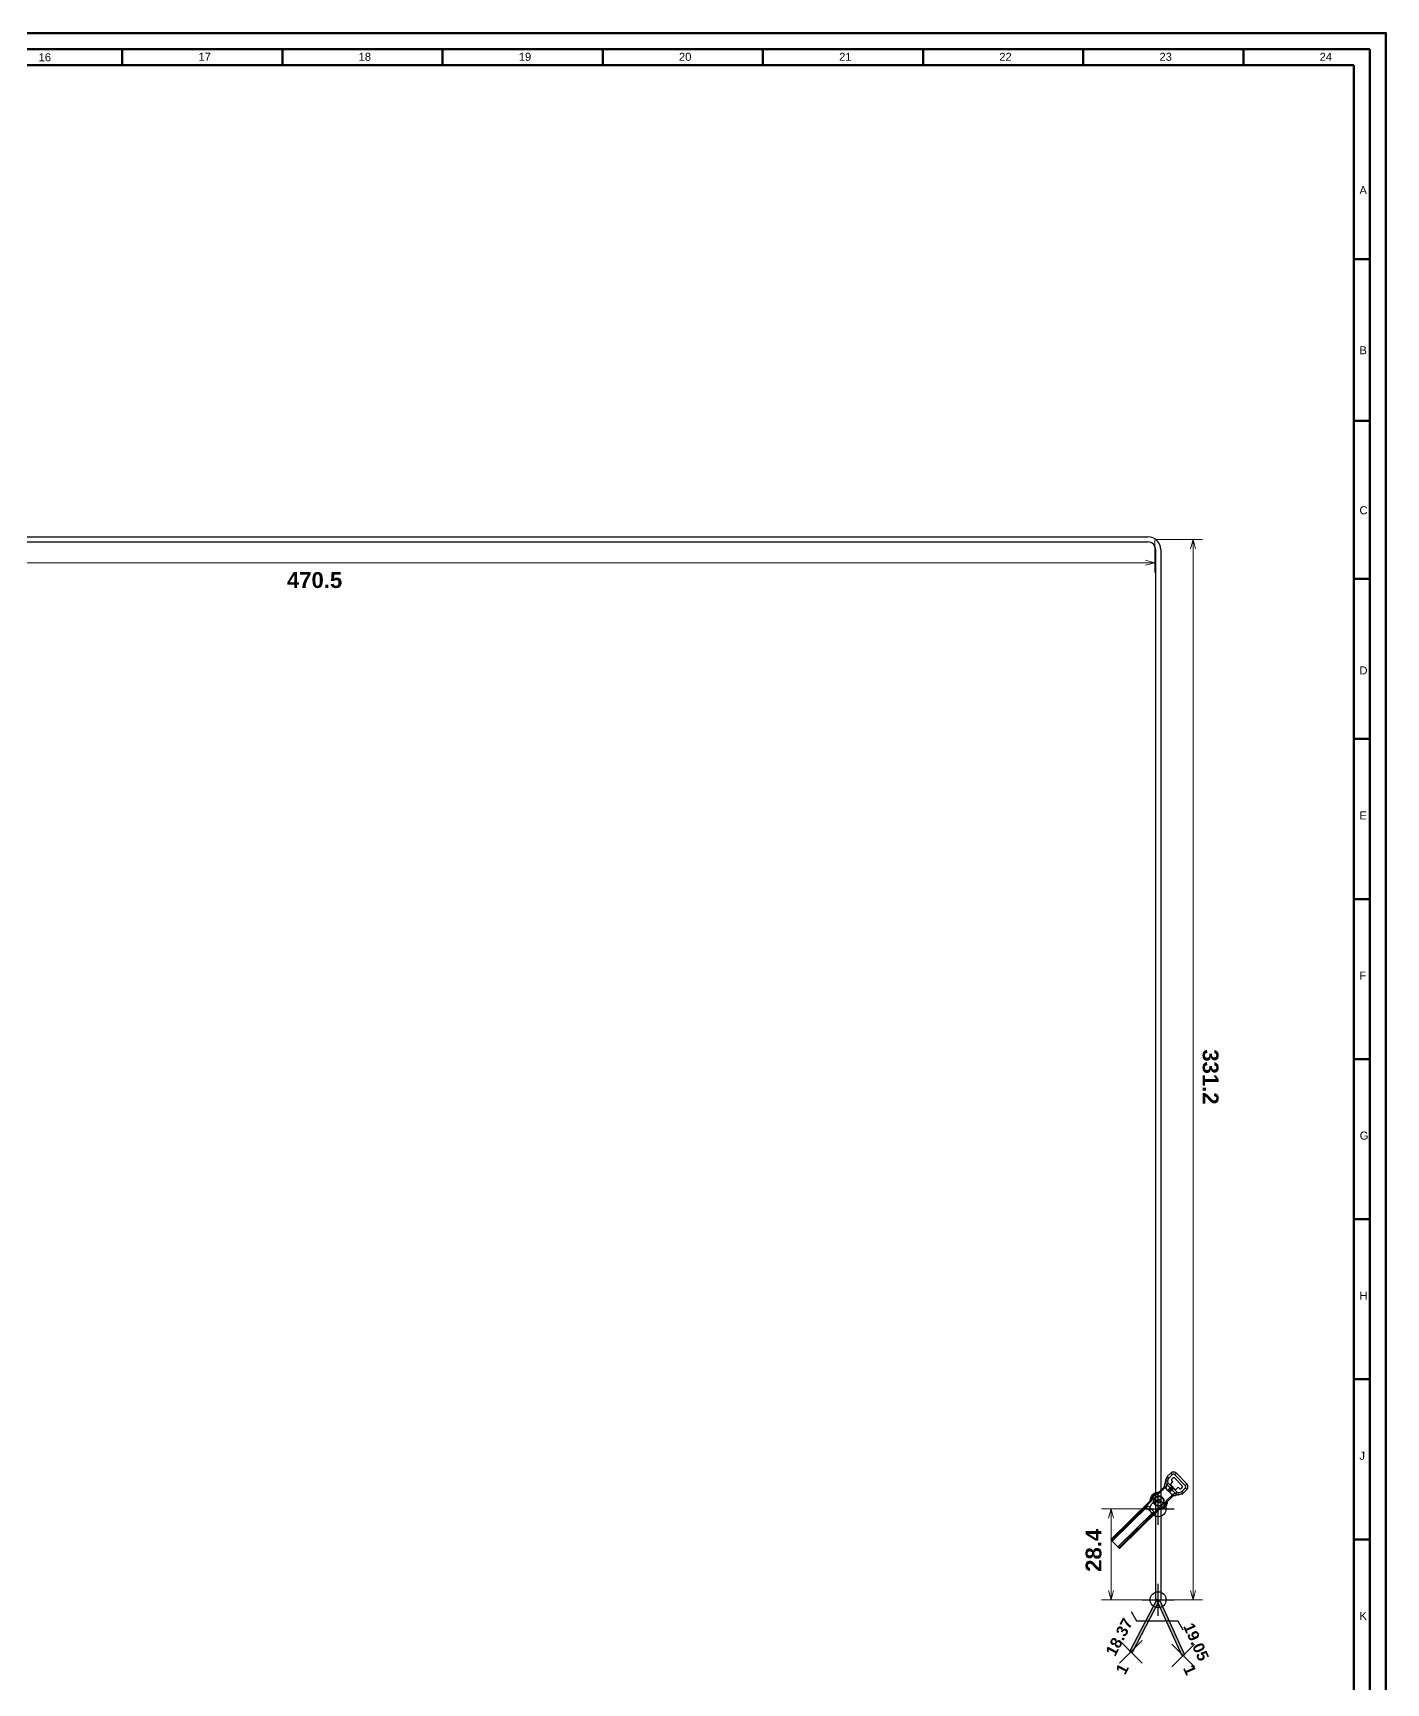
# Model space of a CAD drawing. Header units: millimetres. Extents: x 0 to 1189, y 1 to 842.
# Drawn here: x 767 to 1189, y 327 to 842 of the extents above; entities that cross this region are included whole.
import ezdxf

# ---------------------------------------------------------------- set-up
doc = ezdxf.new("R2010")
doc.units = ezdxf.units.MM
doc.header["$MEASUREMENT"] = 0
doc.linetypes.add('DottedLine', pattern=[3, 0, -3])
doc.styles.get("Standard").update_dxf_attribs({"font": 'txt.shx'})

msp = doc.modelspace()

# ---------------------------------------------------------------- hatches: boundary and pattern name
at = {"true_color": 0x008000}
h = msp.add_hatch(color=96, dxfattribs=at)
h.paths.add_polyline_path([(113.84, 683.29), (89.09, 674.29), (88.82, 675.04), (113.7, 684.09), (113.84, 684.09), (113.84, 683.32)], flags=0)
h.paths.add_polyline_path([(1118.23, 352.35), (1109.75, 336.05), (1109.05, 336.42), (1117.43, 352.54), (1117.48, 352.54), (1118.23, 352.54)], flags=0)
h = msp.add_hatch(color=5)
h.paths.add_polyline_path([(113.84, 682.92), (100.95, 660.59), (100.26, 660.99), (113.49, 683.92), (113.84, 683.92), (113.84, 683.32)], flags=0)
h.paths.add_polyline_path([(1118.31, 352.54), (1126.08, 335.33), (1125.36, 335), (1117.51, 352.37), (1117.51, 352.54), (1118.28, 352.54)], flags=0)

# ---------------------------------------------------------------- linework, layer by layer
at = {"color": 7, "linetype": 'Continuous', "lineweight": 50}
for p, q in [((0, 841.88), (1189, 841.88)), ((1189, 0.88), (1189, 841.88)), ((5, 836.88), (1184, 836.88)), ((794.5, 831.88), (794.5, 836.88)), ((844.5, 831.88), (844.5, 836.88)), ((894.5, 831.88), (894.5, 836.88)), ((944.5, 831.88), (944.5, 836.88)), ((994.5, 831.88), (994.5, 836.88)), ((1044.5, 831.88), (1044.5, 836.88)), ((1094.5, 831.88), (1094.5, 836.88)), ((1144.5, 831.88), (1144.5, 836.88)), ((1184, 5.88), (1184, 836.88)), ((10, 831.88), (1179, 831.88)), ((1179, 10.88), (1179, 831.88)), ((1184, 771.23), (1179, 771.23)), ((1184, 720.73), (1179, 720.73)), ((1184, 671.38), (1179, 671.38)), ((1184, 621.38), (1179, 621.38)), ((1184, 571.38), (1179, 571.38)), ((1184, 521.38), (1179, 521.38)), ((1184, 471.38), (1179, 471.38)), ((1184, 421.38), (1179, 421.38)), ((1184, 371.38), (1179, 371.38))]:
    msp.add_line(p, q, dxfattribs=at)
at = {"color": 7, "linetype": 'Continuous', "lineweight": 25}
for p, q in [((705.59, 684.51), (782.88, 684.51)), ((705.59, 682.92), (782.88, 682.92)), ((782.88, 684.51), (853.12, 684.51)), ((782.88, 682.92), (853.12, 682.92)), ((853.12, 684.51), (887.17, 684.51)), ((853.12, 682.92), (887.17, 682.92)), ((887.17, 684.51), (1033.27, 684.51)), ((887.17, 682.92), (1033.27, 682.92)), ((1033.27, 684.51), (1114.69, 684.51)), ((1033.27, 682.92), (1114.69, 682.92)), ((1117.08, 680.53), (1117.08, 526.17)), ((1118.67, 680.53), (1118.67, 526.17)), ((1117.08, 526.17), (1117.08, 461.24)), ((1118.67, 526.17), (1118.67, 461.24)), ((1117.08, 461.24), (1117.08, 418.11)), ((1118.67, 461.24), (1118.67, 418.11)), ((1117.08, 418.11), (1117.08, 380.94)), ((1118.67, 418.11), (1118.67, 380.94)), ((1121.79, 392.04), (1120.73, 391)), ((1121.79, 392.04), (1121.84, 392.09)), ((1121.79, 392.04), (1122.26, 391.57)), ((1123.56, 392.03), (1123.08, 391.56)), ((1123.56, 392.03), (1126.83, 388.7)), ((1119.73, 387.73), (1117.9, 385.93)), ((1119.96, 387.5), (1118.13, 385.7)), ((1119.73, 387.73), (1119.96, 387.5)), ((1120.21, 389.74), (1119.88, 388.57)), ((1119.88, 388.57), (1119.88, 388.54)), ((1120.21, 387.35), (1120.2, 387.36)), ((1120.4, 390.44), (1120.21, 389.74)), ((1120.21, 389.74), (1120.85, 389.56)), ((1120.24, 387.38), (1120.21, 387.41)), ((1120.21, 387.35), (1120.24, 387.38)), ((1121.12, 386.42), (1120.21, 387.35)), ((1120.55, 388.5), (1120.24, 387.38)), ((1121.02, 386.6), (1120.24, 387.38)), ((1120.4, 390.44), (1121.05, 390.26)), ((1121, 388.94), (1120.55, 388.5)), ((1121.58, 387.45), (1120.55, 388.5)), ((1120.73, 391), (1121.2, 390.53)), ((1121.05, 390.26), (1120.85, 389.56)), ((1122.32, 387.6), (1121, 388.94)), ((1121.96, 387.24), (1121.12, 386.42)), ((1121.59, 387.46), (1121.13, 387.01)), ((1122.02, 387.18), (1121.18, 386.36)), ((1122.26, 391.57), (1121.2, 390.53)), ((1121.7, 388.57), (1122.47, 389.32)), ((1123.34, 386.9), (1121.7, 388.57)), ((1121.96, 387.24), (1121.7, 387.51)), ((1122.23, 386.81), (1121.77, 386.35)), ((1121.96, 387.24), (1122.32, 387.6)), ((1121.96, 387.24), (1122.02, 387.18)), ((1122.38, 387.54), (1122.02, 387.18)), ((1122.02, 387.18), (1122.28, 386.91)), ((1122.47, 389.32), (1122.15, 389.65)), ((1122.16, 390.24), (1122.45, 390.53)), ((1123.26, 385.76), (1122.23, 386.8)), ((1123.7, 386.2), (1122.38, 387.54)), ((1123.04, 390.53), (1125.32, 388.21)), ((1123.08, 391.56), (1126.35, 388.23)), ((1124.11, 387.66), (1123.34, 386.9)), ((1124.43, 387.34), (1124.11, 387.66)), ((1125.32, 387.62), (1125.02, 387.33)), ((1125.29, 386.37), (1126.35, 387.41)), ((1125.76, 385.89), (1126.82, 386.93)), ((1126.35, 388.23), (1126.83, 388.7)), ((1126.82, 386.93), (1126.35, 387.41)), ((1103.06, 371.32), (1115.49, 383.56)), ((1103.29, 371.09), (1115.72, 383.32)), ((1103.56, 370.82), (1114.79, 381.88)), ((1116.54, 380.1), (1114.79, 381.88)), ((1115.49, 383.56), (1115.72, 383.32)), ((1115.93, 383.72), (1115.6, 383.78)), ((1117.72, 385.49), (1117.67, 385.82)), ((1117.88, 375.94), (1117.88, 385.94)), ((1117.9, 385.93), (1118.13, 385.7)), ((1120.2, 382.97), (1120.53, 382.92)), ((1120.41, 383.38), (1122.24, 385.18)), ((1120.65, 383.14), (1120.41, 383.38)), ((1120.65, 383.14), (1122.48, 384.94)), ((1121.12, 386.42), (1121.18, 386.36)), ((1122.1, 385.43), (1121.18, 386.36)), ((1122.14, 385.46), (1121.36, 386.25)), ((1122.14, 385.46), (1122.1, 385.43)), ((1122.1, 385.43), (1122.11, 385.42)), ((1123.26, 385.76), (1122.14, 385.46)), ((1122.14, 385.46), (1122.16, 385.43)), ((1122.48, 384.94), (1122.24, 385.18)), ((1123.7, 386.2), (1123.26, 385.76)), ((1123.31, 385.09), (1123.29, 385.08)), ((1124.49, 385.39), (1123.31, 385.09)), ((1124.32, 386.04), (1125.03, 386.22)), ((1124.49, 385.39), (1124.32, 386.04)), ((1124.49, 385.39), (1125.19, 385.57)), ((1125.19, 385.57), (1125.03, 386.22)), ((1125.76, 385.89), (1125.29, 386.37)), ((1105.31, 369.04), (1116.54, 380.1)), ((1105.57, 368.77), (1118, 381)), ((1105.81, 368.53), (1118.23, 380.77)), ((1112.88, 380.94), (1122.88, 380.94)), ((1115.97, 379.54), (1114.22, 381.32)), ((1117.08, 380.94), (1117.08, 379.69)), ((1117.08, 379.69), (1117.08, 363.12)), ((1118.23, 380.77), (1118, 381)), ((1118.41, 381.21), (1118.46, 380.88)), ((1118.67, 380.94), (1118.67, 379.69)), ((1118.67, 379.69), (1118.67, 363.12)), ((1103.06, 371.32), (1103.29, 371.09)), ((1103.29, 371.09), (1103.56, 370.82)), ((1103.56, 370.82), (1105.31, 369.04)), ((1105.31, 369.04), (1105.57, 368.77)), ((1105.57, 368.77), (1105.81, 368.53)), ((1117.08, 363.12), (1117.08, 352.54)), ((1118.67, 363.12), (1118.67, 352.54)), ((1117.88, 347.54), (1117.88, 357.54)), ((1112.88, 352.54), (1122.88, 352.54)), ((1117.88, 352.54), (1117.08, 352.54)), ((1117.88, 352.54), (1118.67, 352.54)), ((1105.86, 339.77), (1112.94, 332.7)), ((1112.94, 339.77), (1105.86, 332.7)), ((1122.18, 338.7), (1129.25, 331.63)), ((1129.25, 338.7), (1122.18, 331.63))]:
    msp.add_line(p, q, dxfattribs=at)
at = {"color": 7, "linetype": 'Continuous', "lineweight": 18}
for p, q in [((1116.85, 683.72), (1116.85, 673.43)), ((1116.85, 683.72), (1131.77, 683.72)), ((1128.77, 683.72), (1127.99, 680.82)), ((1128.77, 352.54), (1128.77, 683.72)), ((1128.77, 683.72), (1129.55, 680.82)), ((646.33, 676.43), (1116.85, 676.43)), ((1116.85, 676.43), (1113.95, 677.21)), ((1116.85, 676.43), (1113.95, 675.66)), ((1116.85, 380.94), (1100.19, 380.94)), ((1103.19, 380.94), (1102.41, 378.04)), ((1103.19, 352.54), (1103.19, 380.94)), ((1103.19, 380.94), (1103.97, 378.04)), ((1116.85, 352.54), (1100.19, 352.54)), ((1103.19, 352.54), (1102.41, 355.43)), ((1103.19, 352.54), (1103.97, 355.43)), ((1116.85, 352.54), (1131.77, 352.54)), ((1128.77, 352.54), (1127.99, 355.43)), ((1128.77, 352.54), (1129.55, 355.43))]:
    msp.add_line(p, q, dxfattribs=at)
at = {"color": 251, "linetype": 'DottedLine', "lineweight": 50, "true_color": 0x656565}
msp.add_polyline3d([(0, 0.88, 0), (0, 841.88, 0), (1189, 841.88, 0), (1189, 0.88, 0), (0, 0.88, 0)], dxfattribs=at)
at = {"color": 7, "linetype": 'Continuous', "lineweight": 25}
for points in [[(1120.85, 389.56, 0), (1120.83, 389.36, 0), (1120.86, 389.16, 0), (1121, 388.94, 0)], [(1121.7, 387.51, 0), (1121.89, 387.55, 0), (1122.32, 387.6, 0)], [(1122.28, 386.91, 0), (1122.32, 387.1, 0), (1122.38, 387.54, 0)], [(1115.42, 383.5, 0), (1115.45, 383.97, 0), (1115.58, 384.45, 0), (1115.81, 384.9, 0), (1116.14, 385.31, 0)], [(1117.96, 385.99, 0), (1117.66, 385.99, 0), (1117.36, 385.95, 0), (1117.09, 385.88, 0), (1116.82, 385.78, 0), (1116.46, 385.57, 0), (1116.14, 385.31, 0)], [(1119.99, 381.39, 0), (1119.67, 381.12, 0), (1119.31, 380.92, 0), (1118.93, 380.79, 0), (1118.55, 380.72, 0), (1118.17, 380.7, 0)], [(1120.71, 383.2, 0), (1120.67, 382.69, 0), (1120.53, 382.18, 0), (1120.27, 381.71, 0), (1119.99, 381.39, 0)], [(1123.29, 385.08, 0), (1122.98, 385.05, 0), (1122.68, 385.1, 0), (1122.4, 385.23, 0), (1122.16, 385.43, 0)], [(1123.7, 386.2, 0), (1123.86, 386.08, 0), (1124.05, 386.02, 0), (1124.32, 386.04, 0)], [(1118.23, 352.54, 0), (1118.23, 352.35, 0), (1109.75, 336.05, 0), (1109.05, 336.42, 0), (1117.43, 352.54, 0), (1117.48, 352.54, 0), (1118.23, 352.54, 0), (1118.23, 352.54, 0)], [(1118.28, 352.54, 0), (1118.31, 352.54, 0), (1126.08, 335.33, 0), (1125.36, 335, 0), (1117.51, 352.37, 0), (1117.51, 352.54, 0), (1118.28, 352.54, 0), (1118.28, 352.54, 0)], [(1109.49, 348.86, 0), (1111.08, 345.91, 0), (1124.02, 345.91, 0), (1125.61, 343.18, 0)]]:
    msp.add_polyline3d(points, dxfattribs=at)
for major_axis, ratio, start_param, end_param in [((3.99, 0), 1, 0.785398, 1.570796), ((0, 2.39), 0.999975, 5.4978, 6.283185), ((0, 2.39), 0.999975, 4.712389, 5.4978), ((3.99, 0), 1, 0, 0.785398)]:
    msp.add_ellipse((1114.69, 680.53), major_axis=major_axis, ratio=ratio, start_param=start_param, end_param=end_param, dxfattribs=at)
for centre in [(1117.88, 380.94), (1117.88, 352.54)]:
    msp.add_ellipse(centre, major_axis=(2.5, 0), ratio=0.999976, dxfattribs=at)
for points, weights in [([(1123.56, 392.03), (1123.32, 392.27), (1123, 392.35), (1122.67, 392.44), (1122.35, 392.36), (1122.03, 392.28), (1121.79, 392.04)], [1, 0.965925812721, 1, 0.965925812721, 1, 0.965925812721, 1]), ([(1123.08, 391.56), (1122.97, 391.67), (1122.82, 391.71), (1122.67, 391.75), (1122.52, 391.71), (1122.37, 391.68), (1122.26, 391.57)], [1, 0.965925812721, 1, 0.965925812721, 1, 0.965925812721, 1]), ([(1119.73, 387.73), (1119.77, 387.78), (1119.8, 387.84), (1119.83, 387.89), (1119.85, 387.96), (1119.86, 388.02), (1119.85, 388.08)], [1, 0.988333702087, 1, 0.988333702087, 1, 0.988333702087, 1]), ([(1119.88, 388.57), (1119.87, 388.5), (1119.86, 388.43), (1119.84, 388.37), (1119.84, 388.3), (1119.84, 388.23), (1119.84, 388.16)], [1, 0.998469829559, 1, 0.998469829559, 1, 0.998469829559, 1]), ([(1119.88, 388.54), (1119.83, 388.34), (1119.85, 388.14), (1119.87, 387.94), (1119.97, 387.75), (1120.06, 387.56), (1120.21, 387.41)], [1, 0.985481619835, 1, 0.985481619835, 1, 0.985481619835, 1]), ([(1119.84, 388.16), (1119.85, 388.07), (1119.87, 387.99), (1119.88, 387.9), (1119.91, 387.82), (1119.94, 387.74), (1119.98, 387.66)], [1, 0.997721195221, 1, 0.997721195221, 1, 0.997721195221, 1]), ([(1119.96, 387.5), (1119.97, 387.51), (1119.99, 387.52), (1120, 387.53), (1120.01, 387.55), (1120.02, 387.56), (1120.03, 387.57)], [1, 0.999736726284, 1, 0.999736726284, 1, 0.999736726284, 1]), ([(1119.98, 387.66), (1120.01, 387.61), (1120.04, 387.56), (1120.08, 387.5), (1120.12, 387.45), (1120.15, 387.4), (1120.2, 387.36)], [1, 0.9987398386, 1, 0.9987398386, 1, 0.9987398386, 1]), ([(1120.21, 389.74), (1120.15, 389.52), (1120.17, 389.29), (1120.19, 389.07), (1120.29, 388.86), (1120.39, 388.66), (1120.55, 388.5)], [1, 0.983762443066, 1, 0.983762443066, 1, 0.983762443066, 1]), ([(1120.21, 387.41), (1120.21, 387.4), (1120.2, 387.39), (1120.2, 387.38), (1120.2, 387.37), (1120.2, 387.36), (1120.2, 387.36)], [1, 0.998356223106, 1, 0.998356223106, 1, 0.998356223106, 1]), ([(1120.73, 391), (1120.65, 390.92), (1120.59, 390.83), (1120.53, 390.75), (1120.48, 390.65), (1120.43, 390.55), (1120.4, 390.44)], [1, 0.996194720268, 1, 0.996194720268, 1, 0.996194720268, 1]), ([(1121.13, 387.01), (1121.05, 386.93), (1121.02, 386.82), (1120.99, 386.71), (1121.02, 386.61), (1121.05, 386.5), (1121.12, 386.42)], [1, 0.965925812721, 1, 0.965925812721, 1, 0.965925812721, 1]), ([(1121.2, 390.53), (1121.16, 390.49), (1121.13, 390.45), (1121.1, 390.41), (1121.08, 390.36), (1121.06, 390.31), (1121.05, 390.26)], [1, 0.996194720268, 1, 0.996194720268, 1, 0.996194720268, 1]), ([(1121.7, 387.51), (1121.68, 387.5), (1121.66, 387.5), (1121.64, 387.49), (1121.62, 387.48), (1121.6, 387.47), (1121.59, 387.46)], [1, 0.997151911259, 1, 0.997151911259, 1, 0.997151911259, 1]), ([(1122.16, 390.24), (1122.08, 390.16), (1122.05, 390.05), (1122.02, 389.95), (1122.05, 389.84), (1122.07, 389.73), (1122.15, 389.65)], [1, 0.965925812721, 1, 0.965925812721, 1, 0.965925812721, 1]), ([(1122.23, 386.81), (1122.24, 386.82), (1122.25, 386.84), (1122.26, 386.86), (1122.27, 386.88), (1122.28, 386.89), (1122.28, 386.91)], [1, 0.997134566307, 1, 0.997134566307, 1, 0.997134566307, 1]), ([(1123.04, 390.53), (1122.96, 390.61), (1122.86, 390.64), (1122.75, 390.67), (1122.64, 390.64), (1122.53, 390.61), (1122.45, 390.53)], [1, 0.965925812721, 1, 0.965925812721, 1, 0.965925812721, 1]), ([(1124.43, 387.34), (1124.51, 387.26), (1124.62, 387.23), (1124.73, 387.2), (1124.83, 387.22), (1124.94, 387.25), (1125.02, 387.33)], [1, 0.965925812721, 1, 0.965925812721, 1, 0.965925812721, 1]), ([(1125.32, 387.62), (1125.4, 387.7), (1125.43, 387.81), (1125.46, 387.92), (1125.43, 388.03), (1125.4, 388.13), (1125.32, 388.21)], [1, 0.965925812721, 1, 0.965925812721, 1, 0.965925812721, 1]), ([(1126.35, 387.41), (1126.46, 387.52), (1126.5, 387.67), (1126.54, 387.82), (1126.5, 387.97), (1126.46, 388.12), (1126.35, 388.23)], [1, 0.965925812721, 1, 0.965925812721, 1, 0.965925812721, 1]), ([(1126.82, 386.93), (1127.05, 387.17), (1127.14, 387.49), (1127.23, 387.81), (1127.15, 388.14), (1127.06, 388.46), (1126.83, 388.7)], [1, 0.965925812721, 1, 0.965925812721, 1, 0.965925812721, 1]), ([(1115.49, 383.56), (1115.52, 383.59), (1115.54, 383.62), (1115.56, 383.66), (1115.58, 383.7), (1115.6, 383.74), (1115.6, 383.78)], [1, 0.994677901268, 1, 0.994677901268, 1, 0.994677901268, 1]), ([(1117.67, 385.82), (1117.15, 385.74), (1116.71, 385.45), (1116.27, 385.17), (1115.98, 384.73), (1115.69, 384.3), (1115.6, 383.78)], [1, 0.978768289089, 1, 0.978768289089, 1, 0.978768289089, 1]), ([(1115.72, 383.32), (1115.77, 383.37), (1115.82, 383.44), (1115.86, 383.5), (1115.89, 383.58), (1115.92, 383.65), (1115.93, 383.72)], [1, 0.994677901268, 1, 0.994677901268, 1, 0.994677901268, 1]), ([(1117.72, 385.49), (1117.28, 385.42), (1116.89, 385.17), (1116.51, 384.93), (1116.26, 384.55), (1116.01, 384.17), (1115.93, 383.72)], [1, 0.978768289089, 1, 0.978768289089, 1, 0.978768289089, 1]), ([(1119.21, 382.19), (1121.21, 384.17), (1118.5, 384.92), (1115.79, 385.67), (1116.49, 382.94), (1117.2, 380.22), (1119.21, 382.19)], [1, 0.499999970198, 1, 0.499999970198, 1, 0.499999970198, 1]), ([(1119.18, 382.22), (1121.13, 384.14), (1118.49, 384.88), (1115.84, 385.61), (1116.53, 382.95), (1117.22, 380.3), (1119.18, 382.22)], [1, 0.499999970198, 1, 0.499999970198, 1, 0.499999970198, 1]), ([(1119.09, 382.31), (1120.89, 384.08), (1118.45, 384.75), (1116.02, 385.43), (1116.65, 382.98), (1117.29, 380.54), (1119.09, 382.31)], [1, 0.499999970198, 1, 0.499999970198, 1, 0.499999970198, 1]), ([(1118.48, 382.93), (1119.2, 383.64), (1118.22, 383.91), (1117.25, 384.18), (1117.5, 383.2), (1117.76, 382.22), (1118.48, 382.93)], [1, 0.499999970198, 1, 0.499999970198, 1, 0.499999970198, 1]), ([(1117.67, 385.82), (1117.71, 385.82), (1117.76, 385.84), (1117.8, 385.86), (1117.83, 385.88), (1117.87, 385.9), (1117.9, 385.93)], [1, 0.994677901268, 1, 0.994677901268, 1, 0.994677901268, 1]), ([(1117.72, 385.49), (1117.8, 385.5), (1117.87, 385.53), (1117.95, 385.56), (1118.01, 385.6), (1118.08, 385.64), (1118.13, 385.7)], [1, 0.994677901268, 1, 0.994677901268, 1, 0.994677901268, 1]), ([(1118.41, 381.21), (1118.86, 381.28), (1119.24, 381.53), (1119.62, 381.77), (1119.87, 382.15), (1120.12, 382.53), (1120.2, 382.97)], [1, 0.978768289089, 1, 0.978768289089, 1, 0.978768289089, 1]), ([(1118.46, 380.88), (1118.98, 380.96), (1119.42, 381.25), (1119.86, 381.53), (1120.15, 381.97), (1120.44, 382.4), (1120.53, 382.92)], [1, 0.978768289089, 1, 0.978768289089, 1, 0.978768289089, 1]), ([(1120.41, 383.38), (1120.36, 383.32), (1120.31, 383.26), (1120.27, 383.2), (1120.24, 383.12), (1120.21, 383.05), (1120.2, 382.97)], [1, 0.994677901268, 1, 0.994677901268, 1, 0.994677901268, 1]), ([(1120.65, 383.14), (1120.62, 383.11), (1120.59, 383.08), (1120.57, 383.04), (1120.55, 383), (1120.54, 382.96), (1120.53, 382.92)], [1, 0.994677901268, 1, 0.994677901268, 1, 0.994677901268, 1]), ([(1121.18, 386.36), (1121.26, 386.28), (1121.37, 386.25), (1121.48, 386.22), (1121.58, 386.25), (1121.69, 386.28), (1121.77, 386.35)], [1, 0.965925812721, 1, 0.965925812721, 1, 0.965925812721, 1]), ([(1122.11, 385.42), (1122.11, 385.42), (1122.12, 385.42), (1122.13, 385.42), (1122.14, 385.42), (1122.15, 385.42), (1122.16, 385.43)], [1, 0.998356223106, 1, 0.998356223106, 1, 0.998356223106, 1]), ([(1122.11, 385.42), (1122.15, 385.37), (1122.2, 385.33), (1122.25, 385.29), (1122.3, 385.26), (1122.35, 385.22), (1122.41, 385.19)], [1, 0.9987398386, 1, 0.9987398386, 1, 0.9987398386, 1]), ([(1122.32, 385.25), (1122.31, 385.24), (1122.29, 385.23), (1122.28, 385.21), (1122.27, 385.2), (1122.25, 385.19), (1122.24, 385.18)], [1, 0.999736726284, 1, 0.999736726284, 1, 0.999736726284, 1]), ([(1122.41, 385.19), (1122.49, 385.15), (1122.57, 385.12), (1122.65, 385.09), (1122.73, 385.08), (1122.82, 385.06), (1122.9, 385.05)], [1, 0.997721254826, 1, 0.997721254826, 1, 0.997721254826, 1]), ([(1122.83, 385.06), (1122.76, 385.07), (1122.7, 385.06), (1122.64, 385.05), (1122.58, 385.02), (1122.52, 384.99), (1122.48, 384.94)], [1, 0.988333702087, 1, 0.988333702087, 1, 0.988333702087, 1]), ([(1122.9, 385.05), (1122.97, 385.04), (1123.04, 385.05), (1123.11, 385.05), (1123.18, 385.06), (1123.25, 385.07), (1123.31, 385.09)], [1, 0.998469829559, 1, 0.998469829559, 1, 0.998469829559, 1]), ([(1123.26, 385.76), (1123.41, 385.59), (1123.61, 385.49), (1123.82, 385.38), (1124.04, 385.36), (1124.27, 385.33), (1124.49, 385.39)], [1, 0.983762383461, 1, 0.983762383461, 1, 0.983762383461, 1]), ([(1125.03, 386.22), (1125.08, 386.23), (1125.12, 386.25), (1125.17, 386.27), (1125.21, 386.3), (1125.25, 386.33), (1125.29, 386.37)], [1, 0.996194720268, 1, 0.996194720268, 1, 0.996194720268, 1]), ([(1125.19, 385.57), (1125.3, 385.6), (1125.4, 385.65), (1125.5, 385.69), (1125.59, 385.75), (1125.68, 385.82), (1125.76, 385.89)], [1, 0.996194720268, 1, 0.996194720268, 1, 0.996194720268, 1]), ([(1118.41, 381.21), (1118.33, 381.2), (1118.26, 381.17), (1118.19, 381.14), (1118.12, 381.1), (1118.05, 381.06), (1118, 381)], [1, 0.994677901268, 1, 0.994677901268, 1, 0.994677901268, 1]), ([(1118.46, 380.88), (1118.42, 380.87), (1118.38, 380.86), (1118.34, 380.84), (1118.3, 380.82), (1118.26, 380.8), (1118.23, 380.77)], [1, 0.994677901268, 1, 0.994677901268, 1, 0.994677901268, 1])]:
    msp.add_rational_spline(points, weights, degree=2, knots=[0, 0, 0, 0.333333, 0.333333, 0.666667, 0.666667, 1, 1, 1], dxfattribs=at)

# ---------------------------------------------------------------- texts
at = {"color": 7, "lineweight": 0, "attachment_point": 5}
for s, insert, char_height in [('{\\fArial|b0|i0|c0;16}', (770.35, 834.28), 2.5), ('{\\fArial|b0|i0|c0;17}', (820.23, 834.44), 2.5), ('{\\fArial|b0|i0|c0;18}', (870.23, 834.44), 2.5), ('{\\fArial|b0|i0|c0;19}', (920.23, 834.44), 2.5), ('{\\fArial|b0|i0|c0;20}', (970.23, 834.44), 2.5), ('{\\fArial|b0|i0|c0;21}', (1020.23, 834.44), 2.5), ('{\\fArial|b0|i0|c0;22}', (1070.23, 834.44), 2.5), ('{\\fArial|b0|i0|c0;23}', (1120.23, 834.44), 2.5), ('{\\fArial|b0|i0|c0;24}', (1170.23, 834.44), 2.5), ('{\\fArial|b0|i0|c0;A}', (1181.88, 792.8), 2.5), ('{\\fArial|b0|i0|c0;B}', (1181.88, 742.8), 2.5), ('{\\fArial|b0|i0|c0;C}', (1181.98, 692.8), 2.5), ('{\\fArial|b1|i0|c0;470.5}', (854.55, 670.98), 4.9389), ('{\\fArial|b0|i0|c0;D}', (1181.98, 642.8), 2.5), ('{\\fArial|b0|i0|c0;E}', (1181.88, 597.49), 2.5), ('{\\fArial|b0|i0|c0;F}', (1181.78, 547.49), 2.5), ('{\\fArial|b0|i0|c0;G}', (1182.17, 497.49), 2.5), ('{\\fArial|b0|i0|c0;H}', (1181.98, 447.49), 2.5), ('{\\fArial|b0|i0|c0;J}', (1181.58, 397.49), 2.5), ('{\\fArial|b0|i0|c0;K}', (1181.88, 347.49), 2.5)]:
    msp.add_mtext(s, dxfattribs=dict(at, insert=insert, char_height=char_height))
for s, insert, char_height, rotation in [('{\\fArial|b1|i0|c0;331.2}', (1134.22, 515.83), 4.9389, 270), ('{\\fArial|b1|i0|c0;28.4}', (1097.74, 367.97), 4.9389, 90), ('{\\fArial|b1|i0|c0;18.37}', (1105.74, 340.9), 3.5278, 62.5223), ('{\\fArial|b1|i0|c0;19.05}', (1129.74, 339.37), 3.5278, 294.3021), ('{\\fArial|b1|i0|c0;1}', (1106.64, 330.92), 3.5278, 62.5223), ('{\\fArial|b1|i0|c0;1}', (1127.78, 330.61), 3.5278, 294.3021)]:
    msp.add_mtext(s, dxfattribs=dict(at, insert=insert, char_height=char_height, rotation=rotation))

doc.saveas('drawing.dxf')
